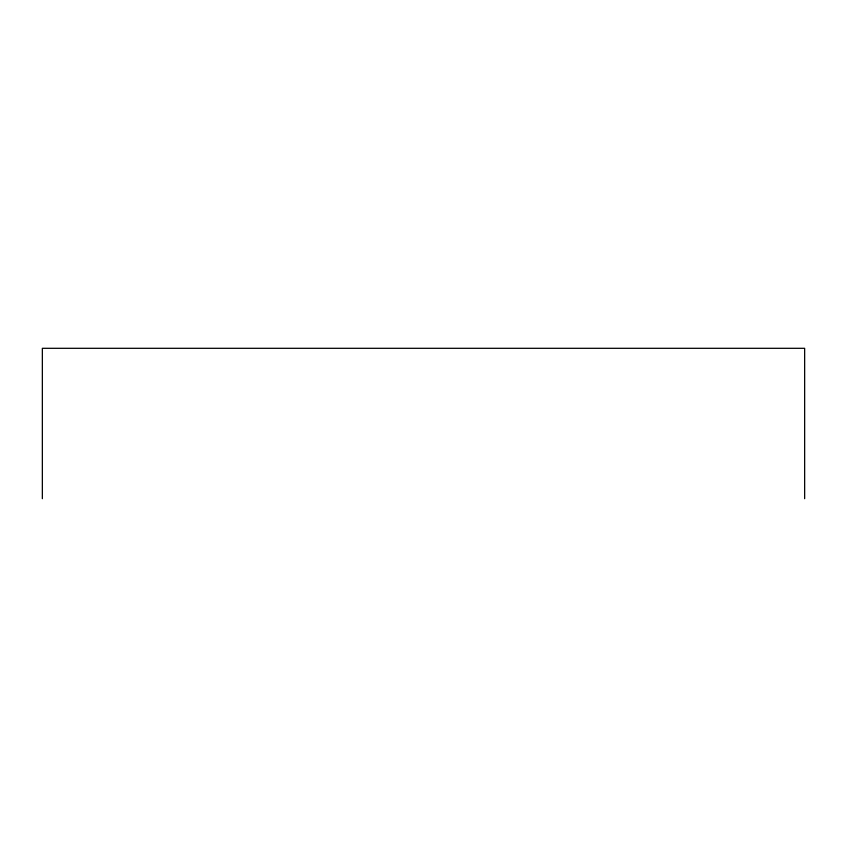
<?xml version="1.0" encoding="UTF-8"?>
<svg xmlns="http://www.w3.org/2000/svg" width="847" height="847" viewBox="0 0 847 847"><rect width="100%" height="100%" fill="white"/><g stroke="black" fill="none" stroke-linecap="round" stroke-linejoin="round"><path stroke-width="1.27" d="M804.65 498.692L804.65 348.308L42.35 348.308L42.35 498.692"/></g></svg>
